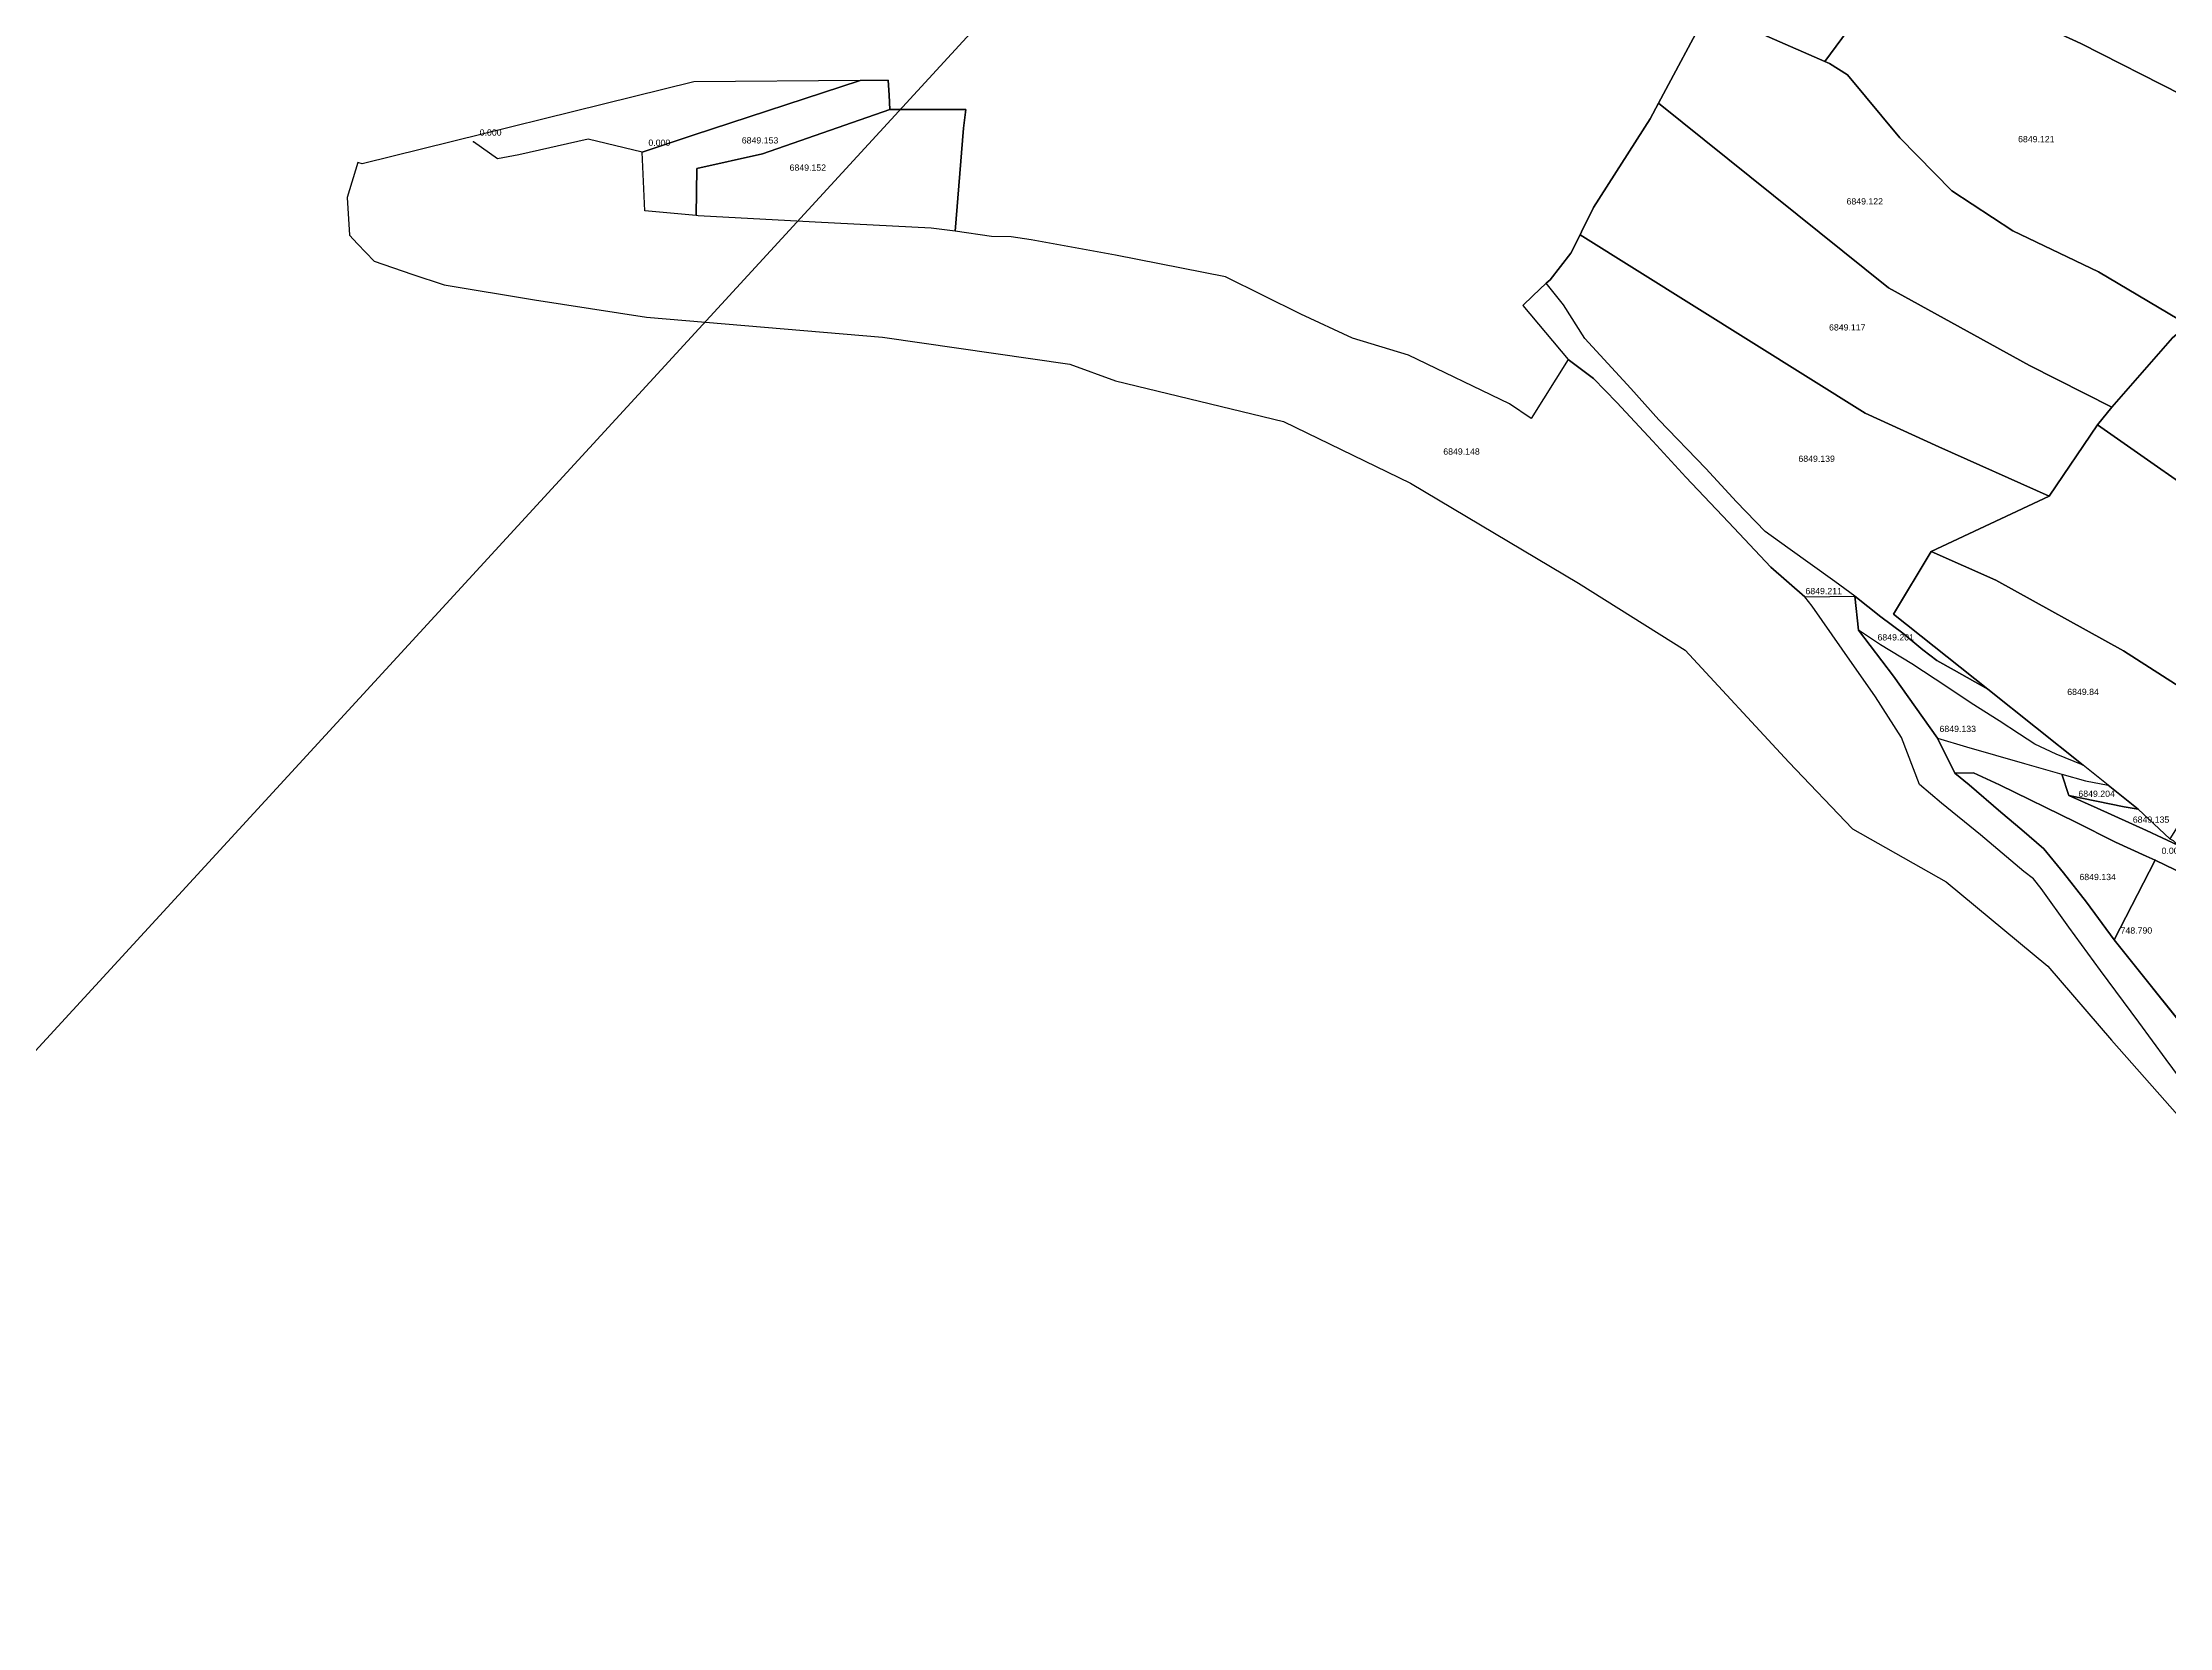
# Model space of a CAD drawing. Header units: metres. Extents: x 8504925 to 8509157, y 4588840 to 4591954.
# Drawn here: x 8506052.7 to 8506392.3, y 4589611.3 to 4589864.3 of the extents above; entities that cross this region are included whole.
import ezdxf

# ---------------------------------------------------------------- set-up
doc = ezdxf.new("R2010")
doc.units = ezdxf.units.M
for name, color, linetype in [('cad144', 7, 'Continuous'), ('cad146', 7, 'Continuous'), ('cad176', 7, 'Continuous'), ('cad_cont_2', 7, 'Continuous'), ('cad_cont_3', 7, 'Continuous'), ('points', 1, 'Continuous')]:
    doc.layers.add(name, color=color, linetype=linetype)
doc.styles.get("Standard").update_dxf_attribs({"font": 'arial.ttf'})

msp = doc.modelspace()

# ---------------------------------------------------------------- linework, layer by layer
msp.add_lwpolyline([(8505645, 4589261), (8507425, 4591198)])
at = {"layer": 'cad144'}
for points in [[(8506183.23, 4589858.273), (8506156.555, 4589849.54), (8506148.42, 4589846.83)], [(8506148.42, 4589846.83), (8506139.797, 4589848.903), (8506128.706, 4589846.404), (8506125.317, 4589845.777), (8506121.48, 4589848.46)], [(8506408.3, 4589690.04), (8506383.51, 4589721.06)]]:
    msp.add_lwpolyline(points, dxfattribs=at)
at = {"layer": 'cad146'}
for points in [[(8506349.219, 4589877.483), (8506337.291, 4589861.302)], [(8506337.291, 4589861.302), (8506318.64, 4589869.44)], [(8506416.546, 4589846.688), (8506409.995, 4589849.544), (8506394.263, 4589855.956), (8506378.146, 4589864.146), (8506375.005, 4589865.624)], [(8506395.263, 4589819.263), (8506380.965, 4589827.726), (8506367.28, 4589834.281), (8506357.566, 4589840.636), (8506349.258, 4589849.099), (8506340.879, 4589859.149), (8506338.017, 4589860.981), (8506337.291, 4589861.302)], [(8506157.03, 4589836.7), (8506157.16, 4589844.222), (8506167.633, 4589846.556), (8506187.958, 4589853.66)], [(8506383.113, 4589806.13), (8506369.967, 4589812.788), (8506347.423, 4589825.136), (8506310.72, 4589854.66)], [(8506157.03, 4589836.7), (8506148.85, 4589837.46), (8506148.42, 4589846.83)], [(8506198.401, 4589834.217), (8506194.59, 4589834.67), (8506176.06, 4589835.66), (8506157.35, 4589836.67), (8506157.03, 4589836.7)], [(8506373.09, 4589791.909), (8506355.507, 4589799.791), (8506343.721, 4589805.173), (8506298.19, 4589833.6)], [(8506342.053, 4589775.944), (8506338.879, 4589778.263), (8506331.355, 4589783.651), (8506327.77, 4589786.26), (8506323.175, 4589791.022), (8506318.284, 4589796.312), (8506310.774, 4589804.069), (8506306.295, 4589809.068), (8506298.958, 4589817.06), (8506295.558, 4589822.446), (8506292.802, 4589825.887)], [(8506383.113, 4589806.13), (8506392.778, 4589817.156), (8506395.263, 4589819.263)], [(8506334.099, 4589775.831), (8506328.657, 4589780.562), (8506321.911, 4589787.74), (8506315.106, 4589794.916), (8506309.803, 4589800.672), (8506304.058, 4589806.859), (8506300.347, 4589810.694), (8506296.305, 4589813.736)], [(8506380.83, 4589803.27), (8506383.113, 4589806.13)], [(8506373.09, 4589791.909), (8506380.83, 4589803.27)], [(8506428.272, 4589800.703), (8506411.825, 4589780.386), (8506402.267, 4589788.267), (8506380.83, 4589803.27)], [(8506354.279, 4589783.088), (8506373.09, 4589791.909)], [(8506363.291, 4589761.083), (8506348.267, 4589773.078), (8506354.279, 4589783.088)], [(8506401.261, 4589751.328), (8506403.659, 4589755.216), (8506384.952, 4589767.193), (8506364.608, 4589778.504), (8506354.279, 4589783.088)], [(8506334.099, 4589775.831), (8506342.053, 4589775.944)], [(8506417.314, 4589661.072), (8506417.334, 4589663.007), (8506412.671, 4589671.635), (8506409.819, 4589675.738), (8506404.823, 4589683.471), (8506398.519, 4589692.889), (8506391.763, 4589701.963), (8506387.431, 4589707.922), (8506381.301, 4589716.152), (8506376.227, 4589723.066), (8506371.807, 4589729.277), (8506370.611, 4589730.793), (8506369.078, 4589731.969), (8506362.147, 4589737.851), (8506355.928, 4589742.862), (8506352.405, 4589745.891), (8506349.502, 4589753.354), (8506345.391, 4589759.879), (8506340.029, 4589767.466), (8506335.238, 4589774.323), (8506334.099, 4589775.831)], [(8506342.663, 4589770.531), (8506342.053, 4589775.944)], [(8506342.053, 4589775.944), (8506346.214, 4589772.638), (8506349.747, 4589770.004), (8506352.938, 4589767.366), (8506355.179, 4589765.667), (8506357.933, 4589764.145), (8506363.291, 4589761.083)], [(8506378.511, 4589748.933), (8506374.23, 4589750.706), (8506370.789, 4589752.313), (8506368.377, 4589753.926), (8506365.105, 4589756.047), (8506360.627, 4589758.845), (8506356.751, 4589761.479), (8506351.152, 4589765.125), (8506346.159, 4589768.179), (8506342.663, 4589770.531)], [(8506355.286, 4589753.247), (8506348.263, 4589763.169), (8506342.663, 4589770.531)], [(8506363.291, 4589761.083), (8506378.511, 4589748.933)], [(8506355.286, 4589753.247), (8506359.903, 4589751.896), (8506369.181, 4589749.216), (8506375.109, 4589747.541)], [(8506358.031, 4589747.683), (8506355.286, 4589753.247)], [(8506358.031, 4589747.683), (8506361.031, 4589747.724), (8506365.188, 4589745.825), (8506377.372, 4589739.839), (8506383.698, 4589736.672), (8506388.616, 4589734.428), (8506390.05, 4589733.79)], [(8506383.51, 4589721.06), (8506379.071, 4589727.064), (8506375.408, 4589731.768), (8506372.229, 4589735.581), (8506368.748, 4589738.606), (8506365.371, 4589741.463), (8506360.339, 4589745.813), (8506358.031, 4589747.683)], [(8506376.266, 4589744.12), (8506375.109, 4589747.541)], [(8506375.109, 4589747.541), (8506378.889, 4589746.453), (8506382.508, 4589745.741)], [(8506382.508, 4589745.741), (8506378.511, 4589748.933)], [(8506376.266, 4589744.12), (8506385.077, 4589742.282), (8506387.317, 4589741.903)], [(8506393.669, 4589736.158), (8506388.661, 4589738.51), (8506380.747, 4589742.094), (8506376.266, 4589744.12)], [(8506382.508, 4589745.741), (8506387.317, 4589741.903)], [(8506387.317, 4589741.903), (8506392.399, 4589737.193)], [(8506383.51, 4589721.06), (8506390.05, 4589733.79)], [(8506390.05, 4589733.79), (8506405.67, 4589726.22), (8506417.53, 4589720.72)], [(8506398.868, 4589701.846), (8506383.51, 4589721.06)]]:
    msp.add_lwpolyline(points, dxfattribs=at)
at = {"layer": 'cad176'}
for points in [[(8506318.64, 4589869.44), (8506310.72, 4589854.66)], [(8506183.23, 4589858.273), (8506156.682, 4589858.041), (8506103.713, 4589844.947), (8506103.01, 4589845.15), (8506101.33, 4589839.588), (8506101.713, 4589833.564), (8506102.971, 4589832.213), (8506105.604, 4589829.416), (8506111.639, 4589827.37), (8506116.783, 4589825.635), (8506131.244, 4589823.236), (8506149.096, 4589820.455), (8506186.799, 4589817.283), (8506216.721, 4589812.986), (8506224.01, 4589810.338), (8506250.814, 4589803.838), (8506271.135, 4589793.971), (8506297.955, 4589778.018), (8506314.979, 4589767.291), (8506331.549, 4589749.447), (8506341.721, 4589738.768), (8506356.674, 4589730.338), (8506372.869, 4589716.885), (8506383.041, 4589705.064), (8506396.861, 4589689.463)], [(8506187.958, 4589853.66), (8506187.87, 4589855.92), (8506187.688, 4589858.312), (8506183.23, 4589858.273)], [(8506198.401, 4589834.217), (8506199.76, 4589850.64), (8506200.11, 4589853.64), (8506187.958, 4589853.66)], [(8506310.72, 4589854.66), (8506309.38, 4589852.14), (8506300.33, 4589837.97), (8506298.45, 4589834.12), (8506298.19, 4589833.6)], [(8506296.305, 4589813.736), (8506290.408, 4589804.302), (8506286.913, 4589806.635), (8506270.784, 4589814.438), (8506261.882, 4589817.123), (8506253.587, 4589820.948), (8506241.602, 4589826.921), (8506224.037, 4589830.391), (8506210.557, 4589832.827), (8506207.37, 4589833.287), (8506204.205, 4589833.362), (8506198.401, 4589834.217)], [(8506298.19, 4589833.6), (8506296.74, 4589830.68), (8506293.4, 4589826.45), (8506292.802, 4589825.887)], [(8506292.802, 4589825.887), (8506290.645, 4589823.859), (8506289.03, 4589822.34), (8506296.305, 4589813.736)]]:
    msp.add_lwpolyline(points, dxfattribs=at)
at = {"layer": 'cad_cont_2'}
for points in [[(8506296.19, 4589881.81), (8506310.746, 4589902.397), (8506310.746, 4589902.397), (8506313.275, 4589900.929), (8506332.397, 4589887.433), (8506332.397, 4589887.433), (8506336.609, 4589884.062), (8506342.978, 4589880.341), (8506349.219, 4589877.483), (8506349.219, 4589877.483), (8506337.291, 4589861.302), (8506337.291, 4589861.302), (8506318.64, 4589869.44), (8506318.64, 4589869.44), (8506315.24, 4589870.98), (8506309.67, 4589873.52), (8506300.57, 4589879.55), (8506297.18, 4589881.3), (8506296.19, 4589881.81)], [(8506416.546, 4589846.688), (8506409.995, 4589849.544), (8506394.263, 4589855.956), (8506378.146, 4589864.146), (8506375.005, 4589865.624), (8506375.005, 4589865.624), (8506375.105, 4589865.792), (8506385.734, 4589883.788), (8506387.085, 4589886.077), (8506387.085, 4589886.077), (8506389.513, 4589884.935), (8506392.08, 4589883.95), (8506401.082, 4589879.13), (8506406.734, 4589876.103), (8506416.411, 4589871.681), (8506416.411, 4589871.681), (8506420.83, 4589868.143), (8506427.669, 4589863.022), (8506427.669, 4589863.022), (8506416.702, 4589846.922), (8506416.546, 4589846.688)], [(8506395.263, 4589819.263), (8506380.965, 4589827.726), (8506367.28, 4589834.281), (8506357.566, 4589840.636), (8506349.258, 4589849.099), (8506340.879, 4589859.149), (8506338.017, 4589860.981), (8506337.291, 4589861.302), (8506337.291, 4589861.302), (8506349.219, 4589877.483), (8506349.219, 4589877.483), (8506356.406, 4589873.993), (8506370.185, 4589867.991), (8506375.005, 4589865.624), (8506375.005, 4589865.624), (8506378.146, 4589864.146), (8506394.263, 4589855.956), (8506409.995, 4589849.544), (8506416.546, 4589846.688), (8506416.546, 4589846.688), (8506399.642, 4589823.142), (8506399.642, 4589823.142), (8506395.263, 4589819.263)], [(8506383.113, 4589806.13), (8506369.967, 4589812.788), (8506347.423, 4589825.136), (8506310.72, 4589854.66), (8506310.72, 4589854.66), (8506318.64, 4589869.44), (8506318.64, 4589869.44), (8506337.291, 4589861.302), (8506337.291, 4589861.302), (8506338.017, 4589860.981), (8506340.879, 4589859.149), (8506349.258, 4589849.099), (8506357.566, 4589840.636), (8506367.28, 4589834.281), (8506380.965, 4589827.726), (8506395.263, 4589819.263), (8506395.263, 4589819.263), (8506392.778, 4589817.156), (8506383.113, 4589806.13)], [(8506183.23, 4589858.273), (8506156.682, 4589858.041), (8506103.713, 4589844.947), (8506103.01, 4589845.15), (8506101.33, 4589839.588), (8506101.713, 4589833.564), (8506102.971, 4589832.213), (8506105.604, 4589829.416), (8506111.639, 4589827.37), (8506116.783, 4589825.635), (8506131.244, 4589823.236), (8506149.096, 4589820.455), (8506186.799, 4589817.283), (8506216.721, 4589812.986), (8506224.01, 4589810.338), (8506250.814, 4589803.838), (8506271.135, 4589793.971), (8506297.955, 4589778.018), (8506314.979, 4589767.291), (8506331.549, 4589749.447), (8506341.721, 4589738.768), (8506356.674, 4589730.338), (8506372.869, 4589716.885), (8506383.041, 4589705.064), (8506396.861, 4589689.463)], [(8506157.03, 4589836.7), (8506148.85, 4589837.46), (8506148.42, 4589846.83), (8506148.42, 4589846.83), (8506156.555, 4589849.54), (8506183.23, 4589858.273), (8506183.23, 4589858.273), (8506187.688, 4589858.312), (8506187.87, 4589855.92), (8506187.958, 4589853.66), (8506187.958, 4589853.66), (8506167.633, 4589846.556), (8506157.16, 4589844.222), (8506157.03, 4589836.7)], [(8506398.519, 4589692.889), (8506391.763, 4589701.963), (8506387.431, 4589707.922), (8506381.301, 4589716.152), (8506376.227, 4589723.066), (8506371.807, 4589729.277), (8506370.611, 4589730.793), (8506369.078, 4589731.969), (8506362.147, 4589737.851), (8506355.928, 4589742.862), (8506352.405, 4589745.891), (8506349.502, 4589753.354), (8506345.391, 4589759.879), (8506340.029, 4589767.466), (8506335.238, 4589774.323), (8506334.099, 4589775.831), (8506334.099, 4589775.831), (8506328.657, 4589780.562), (8506321.911, 4589787.74), (8506315.106, 4589794.916), (8506309.803, 4589800.672), (8506304.058, 4589806.859), (8506300.347, 4589810.694), (8506296.305, 4589813.736), (8506296.305, 4589813.736), (8506290.408, 4589804.302), (8506286.913, 4589806.635), (8506270.784, 4589814.438), (8506261.882, 4589817.123), (8506253.587, 4589820.948), (8506241.602, 4589826.921), (8506224.037, 4589830.391), (8506210.557, 4589832.827), (8506207.37, 4589833.287), (8506204.205, 4589833.362), (8506198.401, 4589834.217), (8506198.401, 4589834.217), (8506194.59, 4589834.67), (8506176.06, 4589835.66), (8506157.35, 4589836.67), (8506157.03, 4589836.7), (8506157.03, 4589836.7), (8506148.85, 4589837.46), (8506148.42, 4589846.83), (8506148.42, 4589846.83), (8506156.555, 4589849.54), (8506183.23, 4589858.273)], [(8506157.03, 4589836.7), (8506157.16, 4589844.222), (8506167.633, 4589846.556), (8506187.958, 4589853.66), (8506187.958, 4589853.66), (8506200.11, 4589853.64), (8506199.76, 4589850.64), (8506198.401, 4589834.217), (8506198.401, 4589834.217), (8506194.59, 4589834.67), (8506176.06, 4589835.66), (8506157.35, 4589836.67), (8506157.03, 4589836.7)], [(8506373.09, 4589791.909), (8506355.507, 4589799.791), (8506343.721, 4589805.173), (8506298.19, 4589833.6), (8506298.19, 4589833.6), (8506298.45, 4589834.12), (8506300.33, 4589837.97), (8506309.38, 4589852.14), (8506310.72, 4589854.66), (8506310.72, 4589854.66), (8506347.423, 4589825.136), (8506369.967, 4589812.788), (8506383.113, 4589806.13), (8506383.113, 4589806.13), (8506380.83, 4589803.27), (8506380.83, 4589803.27), (8506373.09, 4589791.909)], [(8506342.053, 4589775.944), (8506338.879, 4589778.263), (8506331.355, 4589783.651), (8506327.77, 4589786.26), (8506323.175, 4589791.022), (8506318.284, 4589796.312), (8506310.774, 4589804.069), (8506306.295, 4589809.068), (8506298.958, 4589817.06), (8506295.558, 4589822.446), (8506292.802, 4589825.887), (8506292.802, 4589825.887), (8506293.4, 4589826.45), (8506296.74, 4589830.68), (8506298.19, 4589833.6), (8506298.19, 4589833.6), (8506343.721, 4589805.173), (8506355.507, 4589799.791), (8506373.09, 4589791.909), (8506373.09, 4589791.909), (8506354.279, 4589783.088), (8506354.279, 4589783.088), (8506348.267, 4589773.078), (8506363.291, 4589761.083), (8506363.291, 4589761.083), (8506357.933, 4589764.145), (8506355.179, 4589765.667), (8506352.938, 4589767.366), (8506349.747, 4589770.004), (8506346.214, 4589772.638), (8506342.053, 4589775.944)], [(8506292.802, 4589825.887), (8506290.645, 4589823.859), (8506289.03, 4589822.34), (8506296.305, 4589813.736), (8506296.305, 4589813.736), (8506300.347, 4589810.694), (8506304.058, 4589806.859), (8506309.803, 4589800.672), (8506315.106, 4589794.916), (8506321.911, 4589787.74), (8506328.657, 4589780.562), (8506334.099, 4589775.831), (8506334.099, 4589775.831), (8506342.053, 4589775.944), (8506342.053, 4589775.944), (8506338.879, 4589778.263), (8506331.355, 4589783.651), (8506327.77, 4589786.26), (8506323.175, 4589791.022), (8506318.284, 4589796.312), (8506310.774, 4589804.069), (8506306.295, 4589809.068), (8506298.958, 4589817.06), (8506295.558, 4589822.446), (8506292.802, 4589825.887)], [(8506428.272, 4589800.703), (8506411.825, 4589780.386), (8506402.267, 4589788.267), (8506380.83, 4589803.27), (8506380.83, 4589803.27), (8506383.113, 4589806.13), (8506383.113, 4589806.13), (8506392.778, 4589817.156), (8506395.263, 4589819.263), (8506395.263, 4589819.263), (8506399.642, 4589823.142), (8506399.642, 4589823.142), (8506403.81, 4589821.007), (8506407.72, 4589817.544), (8506411.071, 4589811.735), (8506415.608, 4589808.776), (8506419.485, 4589807.583), (8506423.819, 4589804.763), (8506428.272, 4589800.703)], [(8506403.659, 4589755.216), (8506384.952, 4589767.193), (8506364.608, 4589778.504), (8506354.279, 4589783.088), (8506354.279, 4589783.088), (8506373.09, 4589791.909), (8506373.09, 4589791.909), (8506380.83, 4589803.27), (8506380.83, 4589803.27), (8506402.267, 4589788.267)], [(8506363.291, 4589761.083), (8506348.267, 4589773.078), (8506354.279, 4589783.088), (8506354.279, 4589783.088), (8506364.608, 4589778.504), (8506384.952, 4589767.193), (8506403.659, 4589755.216), (8506401.261, 4589751.328), (8506401.261, 4589751.328), (8506397.052, 4589744.641), (8506397.052, 4589744.641), (8506394.091, 4589739.9), (8506394.091, 4589739.9), (8506392.399, 4589737.193), (8506392.399, 4589737.193), (8506387.317, 4589741.903), (8506387.317, 4589741.903), (8506382.508, 4589745.741), (8506382.508, 4589745.741), (8506378.511, 4589748.933), (8506378.511, 4589748.933), (8506363.291, 4589761.083)], [(8506334.099, 4589775.831), (8506342.053, 4589775.944), (8506342.053, 4589775.944), (8506342.663, 4589770.531), (8506342.663, 4589770.531), (8506348.263, 4589763.169), (8506355.286, 4589753.247), (8506355.286, 4589753.247), (8506358.031, 4589747.683), (8506358.031, 4589747.683), (8506360.339, 4589745.813), (8506365.371, 4589741.463), (8506368.748, 4589738.606), (8506372.229, 4589735.581), (8506375.408, 4589731.768), (8506379.071, 4589727.064), (8506383.51, 4589721.06), (8506383.51, 4589721.06), (8506398.868, 4589701.846)], [(8506398.519, 4589692.889), (8506391.763, 4589701.963), (8506387.431, 4589707.922), (8506381.301, 4589716.152), (8506376.227, 4589723.066), (8506371.807, 4589729.277), (8506370.611, 4589730.793), (8506369.078, 4589731.969), (8506362.147, 4589737.851), (8506355.928, 4589742.862), (8506352.405, 4589745.891), (8506349.502, 4589753.354), (8506345.391, 4589759.879), (8506340.029, 4589767.466), (8506335.238, 4589774.323), (8506334.099, 4589775.831)], [(8506342.663, 4589770.531), (8506342.053, 4589775.944), (8506342.053, 4589775.944), (8506346.214, 4589772.638), (8506349.747, 4589770.004), (8506352.938, 4589767.366), (8506355.179, 4589765.667), (8506357.933, 4589764.145), (8506363.291, 4589761.083), (8506363.291, 4589761.083), (8506378.511, 4589748.933), (8506378.511, 4589748.933), (8506374.23, 4589750.706), (8506370.789, 4589752.313), (8506368.377, 4589753.926), (8506365.105, 4589756.047), (8506360.627, 4589758.845), (8506356.751, 4589761.479), (8506351.152, 4589765.125), (8506346.159, 4589768.179), (8506342.663, 4589770.531)], [(8506378.511, 4589748.933), (8506374.23, 4589750.706), (8506370.789, 4589752.313), (8506368.377, 4589753.926), (8506365.105, 4589756.047), (8506360.627, 4589758.845), (8506356.751, 4589761.479), (8506351.152, 4589765.125), (8506346.159, 4589768.179), (8506342.663, 4589770.531), (8506342.663, 4589770.531), (8506348.263, 4589763.169), (8506355.286, 4589753.247), (8506355.286, 4589753.247), (8506359.903, 4589751.896), (8506369.181, 4589749.216), (8506375.109, 4589747.541), (8506375.109, 4589747.541), (8506378.889, 4589746.453), (8506382.508, 4589745.741), (8506382.508, 4589745.741), (8506378.511, 4589748.933)], [(8506355.286, 4589753.247), (8506359.903, 4589751.896), (8506369.181, 4589749.216), (8506375.109, 4589747.541), (8506375.109, 4589747.541), (8506376.266, 4589744.12), (8506376.266, 4589744.12), (8506380.747, 4589742.094), (8506388.661, 4589738.51), (8506393.669, 4589736.158)], [(8506405.67, 4589726.22), (8506390.05, 4589733.79), (8506390.05, 4589733.79), (8506388.616, 4589734.428), (8506383.698, 4589736.672), (8506377.372, 4589739.839), (8506365.188, 4589745.825), (8506361.031, 4589747.724), (8506358.031, 4589747.683), (8506358.031, 4589747.683), (8506355.286, 4589753.247)], [(8506358.031, 4589747.683), (8506361.031, 4589747.724), (8506365.188, 4589745.825), (8506377.372, 4589739.839), (8506383.698, 4589736.672), (8506388.616, 4589734.428), (8506390.05, 4589733.79), (8506390.05, 4589733.79), (8506383.51, 4589721.06), (8506383.51, 4589721.06), (8506379.071, 4589727.064), (8506375.408, 4589731.768), (8506372.229, 4589735.581), (8506368.748, 4589738.606), (8506365.371, 4589741.463), (8506360.339, 4589745.813), (8506358.031, 4589747.683)], [(8506376.266, 4589744.12), (8506375.109, 4589747.541), (8506375.109, 4589747.541), (8506378.889, 4589746.453), (8506382.508, 4589745.741), (8506382.508, 4589745.741), (8506387.317, 4589741.903), (8506387.317, 4589741.903), (8506385.077, 4589742.282), (8506376.266, 4589744.12)], [(8506376.266, 4589744.12), (8506385.077, 4589742.282), (8506387.317, 4589741.903), (8506387.317, 4589741.903), (8506392.399, 4589737.193), (8506392.399, 4589737.193), (8506392.886, 4589736.9), (8506392.886, 4589736.9), (8506393.669, 4589736.158), (8506393.669, 4589736.158), (8506388.661, 4589738.51), (8506380.747, 4589742.094), (8506376.266, 4589744.12)], [(8506383.51, 4589721.06), (8506390.05, 4589733.79), (8506390.05, 4589733.79), (8506405.67, 4589726.22), (8506417.53, 4589720.72), (8506417.53, 4589720.72), (8506398.868, 4589701.846), (8506398.868, 4589701.846), (8506383.51, 4589721.06)]]:
    msp.add_lwpolyline(points, dxfattribs=at)
at = {"layer": 'cad_cont_3'}
for points in [[(8506318.64, 4589869.44), (8506310.72, 4589854.66), (8506310.72, 4589854.66), (8506309.38, 4589852.14), (8506300.33, 4589837.97), (8506298.45, 4589834.12), (8506298.19, 4589833.6), (8506298.19, 4589833.6), (8506296.74, 4589830.68), (8506293.4, 4589826.45), (8506292.802, 4589825.887), (8506292.802, 4589825.887), (8506290.645, 4589823.859), (8506289.03, 4589822.34), (8506296.305, 4589813.736), (8506296.305, 4589813.736), (8506290.408, 4589804.302), (8506286.913, 4589806.635), (8506270.784, 4589814.438), (8506261.882, 4589817.123), (8506253.587, 4589820.948), (8506241.602, 4589826.921), (8506224.037, 4589830.391), (8506210.557, 4589832.827), (8506207.37, 4589833.287), (8506204.205, 4589833.362), (8506198.401, 4589834.217), (8506198.401, 4589834.217), (8506199.76, 4589850.64), (8506200.11, 4589853.64), (8506187.958, 4589853.66), (8506187.958, 4589853.66), (8506187.87, 4589855.92), (8506187.688, 4589858.312), (8506183.23, 4589858.273)], [(8506183.23, 4589858.273), (8506156.682, 4589858.041), (8506103.713, 4589844.947), (8506103.01, 4589845.15), (8506101.33, 4589839.588), (8506101.713, 4589833.564), (8506102.971, 4589832.213), (8506105.604, 4589829.416), (8506111.639, 4589827.37), (8506116.783, 4589825.635), (8506131.244, 4589823.236), (8506149.096, 4589820.455), (8506186.799, 4589817.283), (8506216.721, 4589812.986), (8506224.01, 4589810.338), (8506250.814, 4589803.838), (8506271.135, 4589793.971), (8506297.955, 4589778.018), (8506314.979, 4589767.291), (8506331.549, 4589749.447), (8506341.721, 4589738.768), (8506356.674, 4589730.338), (8506372.869, 4589716.885), (8506383.041, 4589705.064), (8506396.861, 4589689.463)]]:
    msp.add_lwpolyline(points, dxfattribs=at)
at = {"layer": 'points'}
for p in [(8506121.48, 4589848.46), (8506148.42, 4589846.83), (8506390.05, 4589733.79), (8506383.51, 4589721.06)]:
    msp.add_point(p, dxfattribs=at)

# ---------------------------------------------------------------- texts
at = {"layer": 'cad_cont_2'}
for s, p in [('6849.153', (8506164.332, 4589848.208)), ('6849.121', (8506368.14, 4589848.405)), ('6849.152', (8506171.966, 4589843.853)), ('6849.122', (8506340.745, 4589838.469)), ('6849.117', (8506337.952, 4589818.351)), ('6849.148', (8506276.352, 4589798.526)), ('6849.139', (8506333.064, 4589797.38)), ('6849.211', (8506334.185, 4589776.251)), ('6849.201', (8506345.69, 4589768.863)), ('6849.84', (8506375.99, 4589760.157)), ('6849.133', (8506355.594, 4589754.245)), ('6849.204', (8506377.772, 4589743.895)), ('6849.135', (8506386.461, 4589739.758)), ('6849.134', (8506377.934, 4589730.602))]:
    msp.add_text(s, height=1, dxfattribs=at).set_placement(p)
at = {"layer": 'points'}
for s, p in [('0.000', (8506122.48, 4589849.46)), ('0.000', (8506149.42, 4589847.83)), ('0.000', (8506391.05, 4589734.79)), ('748.790', (8506384.51, 4589722.06))]:
    msp.add_text(s, height=1, dxfattribs=at).set_placement(p)

doc.saveas('drawing.dxf')
